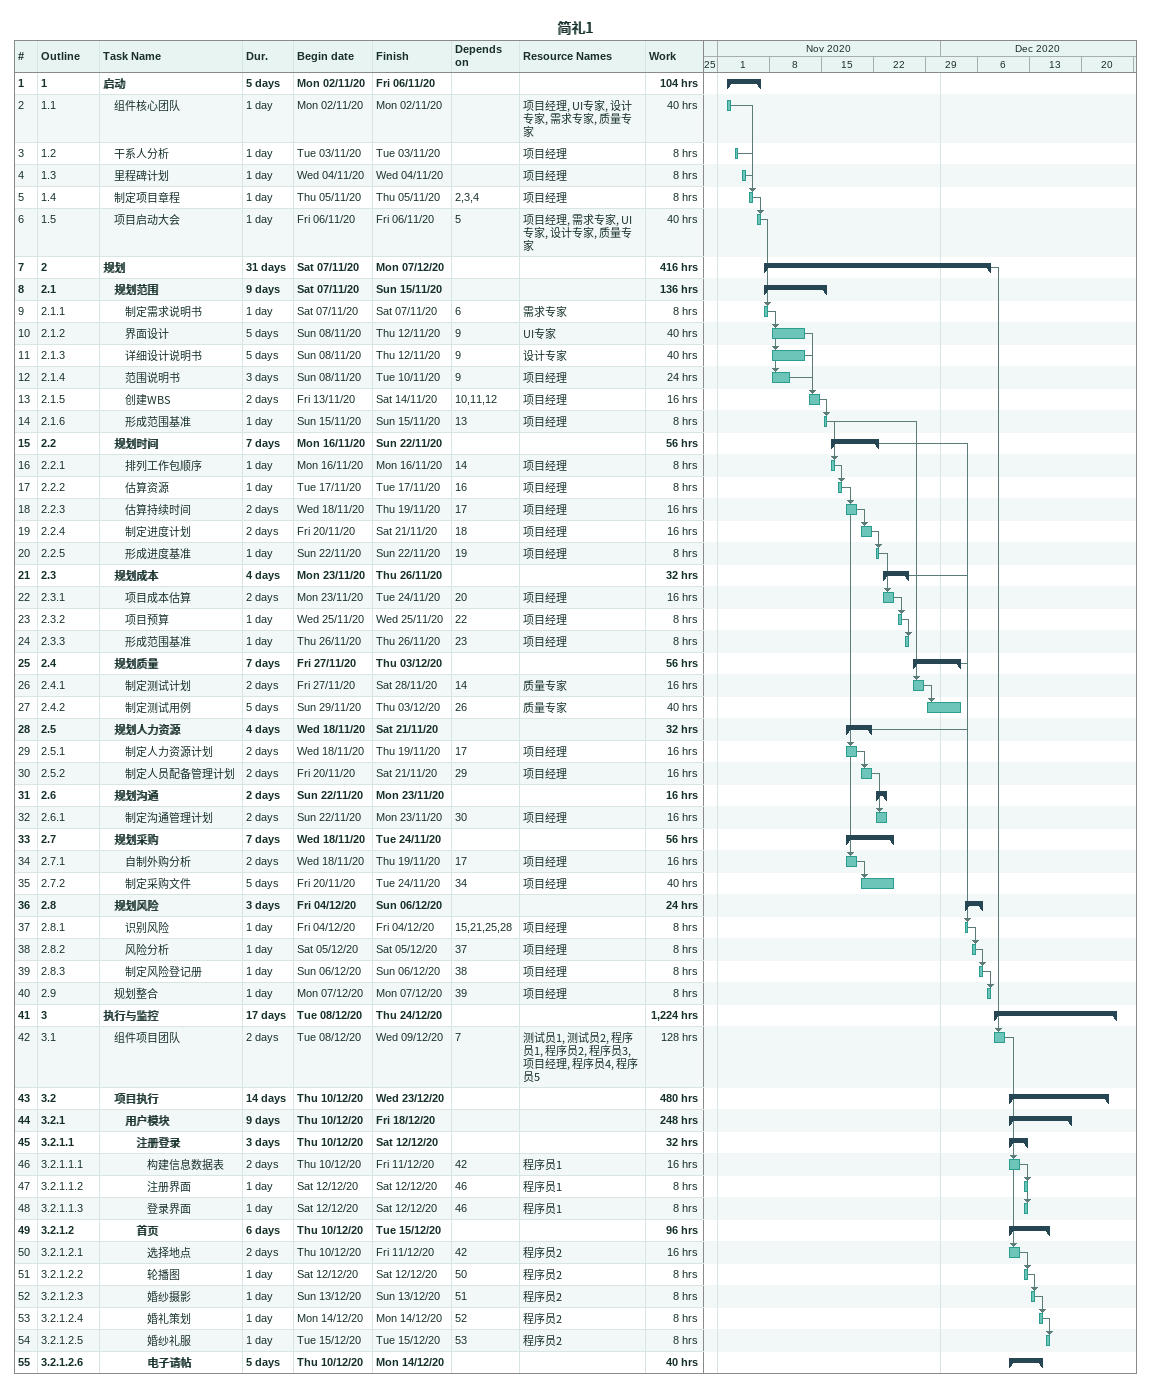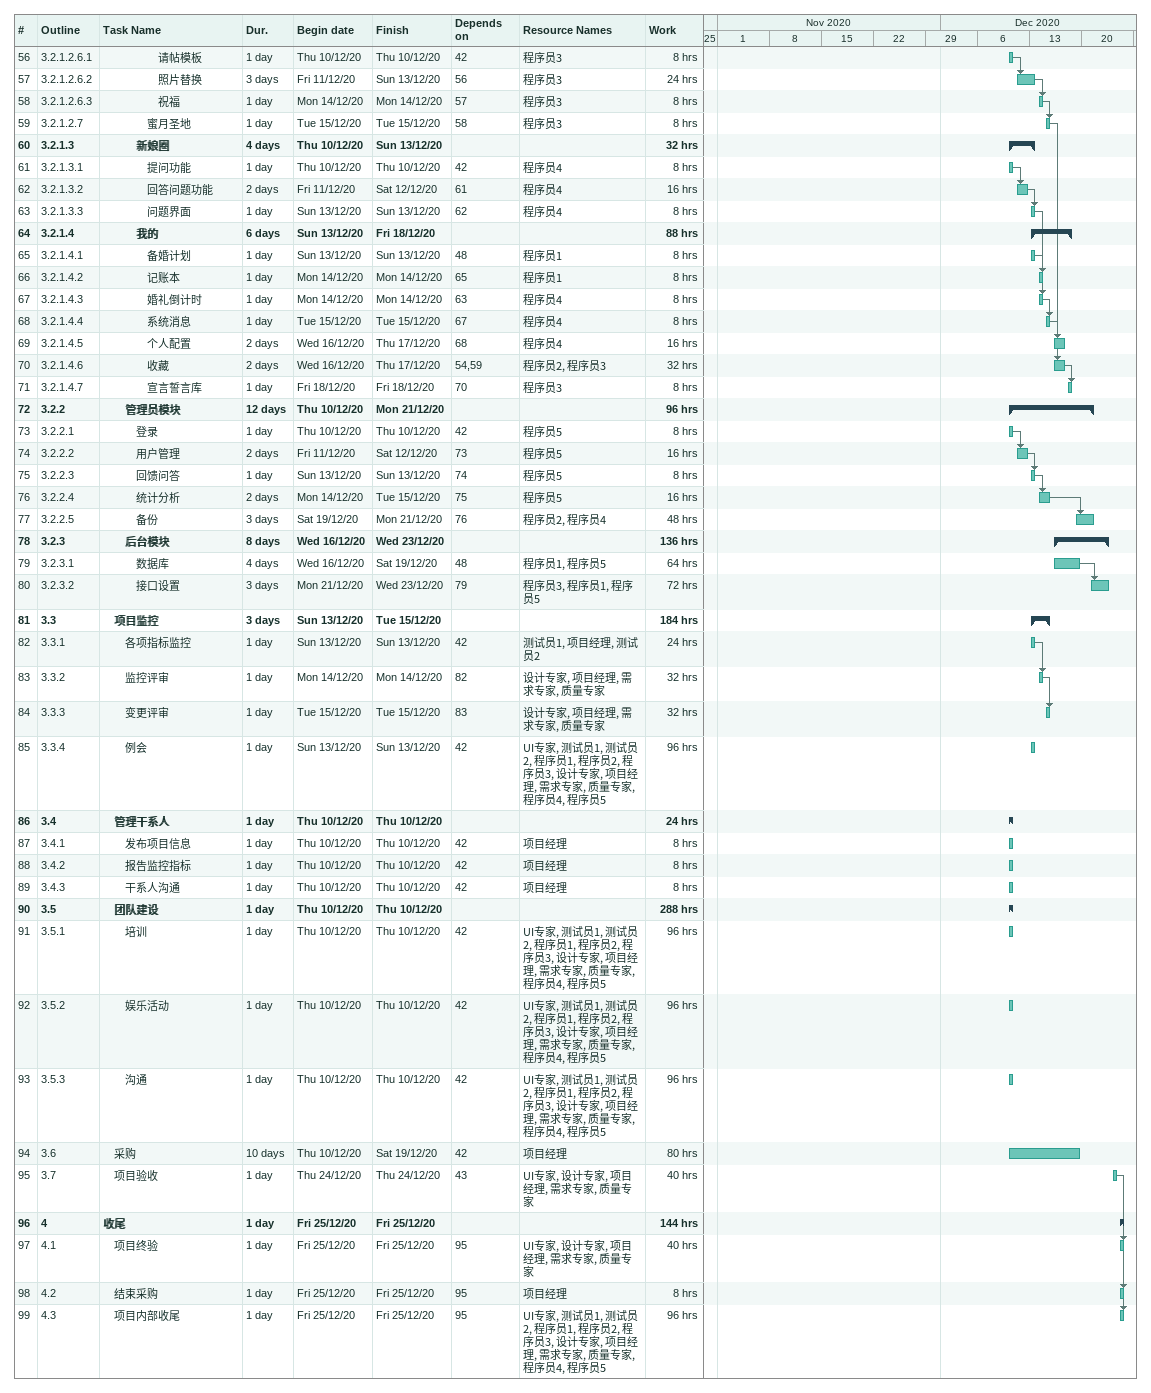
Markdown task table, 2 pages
简礼1

| ID | WBS | Task | Duration | Start | Finish | Predecessors | Resources | Work (h) |
|---|---|---|---|---|---|---|---|---|
| 1 | 1 | **启动** | 5d | 2020-11-02 | 2020-11-06 |  |  | 104 |
| 2 | 1.1 | 组件核心团队 | 1d | 2020-11-02 | 2020-11-02 |  | 项目经理, UI专家, 设计专家, 需求专家, 质量专家 | 40 |
| 3 | 1.2 | 干系人分析 | 1d | 2020-11-03 | 2020-11-03 |  | 项目经理 | 8 |
| 4 | 1.3 | 里程碑计划 | 1d | 2020-11-04 | 2020-11-04 |  | 项目经理 | 8 |
| 5 | 1.4 | 制定项目章程 | 1d | 2020-11-05 | 2020-11-05 | 2, 3, 4 | 项目经理 | 8 |
| 6 | 1.5 | 项目启动大会 | 1d | 2020-11-06 | 2020-11-06 | 5 | 项目经理, 需求专家, UI专家, 设计专家, 质量专家 | 40 |
| 7 | 2 | **规划** | 31d | 2020-11-07 | 2020-12-07 |  |  | 416 |
| 8 | 2.1 | **规划范围** | 9d | 2020-11-07 | 2020-11-15 |  |  | 136 |
| 9 | 2.1.1 | 制定需求说明书 | 1d | 2020-11-07 | 2020-11-07 | 6 | 需求专家 | 8 |
| 10 | 2.1.2 | 界面设计 | 5d | 2020-11-08 | 2020-11-12 | 9 | UI专家 | 40 |
| 11 | 2.1.3 | 详细设计说明书 | 5d | 2020-11-08 | 2020-11-12 | 9 | 设计专家 | 40 |
| 12 | 2.1.4 | 范围说明书 | 3d | 2020-11-08 | 2020-11-10 | 9 | 项目经理 | 24 |
| 13 | 2.1.5 | 创建WBS | 2d | 2020-11-13 | 2020-11-14 | 10, 11, 12 | 项目经理 | 16 |
| 14 | 2.1.6 | 形成范围基准 | 1d | 2020-11-15 | 2020-11-15 | 13 | 项目经理 | 8 |
| 15 | 2.2 | **规划时间** | 7d | 2020-11-16 | 2020-11-22 |  |  | 56 |
| 16 | 2.2.1 | 排列工作包顺序 | 1d | 2020-11-16 | 2020-11-16 | 14 | 项目经理 | 8 |
| 17 | 2.2.2 | 估算资源 | 1d | 2020-11-17 | 2020-11-17 | 16 | 项目经理 | 8 |
| 18 | 2.2.3 | 估算持续时间 | 2d | 2020-11-18 | 2020-11-19 | 17 | 项目经理 | 16 |
| 19 | 2.2.4 | 制定进度计划 | 2d | 2020-11-20 | 2020-11-21 | 18 | 项目经理 | 16 |
| 20 | 2.2.5 | 形成进度基准 | 1d | 2020-11-22 | 2020-11-22 | 19 | 项目经理 | 8 |
| 21 | 2.3 | **规划成本** | 4d | 2020-11-23 | 2020-11-26 |  |  | 32 |
| 22 | 2.3.1 | 项目成本估算 | 2d | 2020-11-23 | 2020-11-24 | 20 | 项目经理 | 16 |
| 23 | 2.3.2 | 项目预算 | 1d | 2020-11-25 | 2020-11-25 | 22 | 项目经理 | 8 |
| 24 | 2.3.3 | 形成范围基准 | 1d | 2020-11-26 | 2020-11-26 | 23 | 项目经理 | 8 |
| 25 | 2.4 | **规划质量** | 7d | 2020-11-27 | 2020-12-03 |  |  | 56 |
| 26 | 2.4.1 | 制定测试计划 | 2d | 2020-11-27 | 2020-11-28 | 14 | 质量专家 | 16 |
| 27 | 2.4.2 | 制定测试用例 | 5d | 2020-11-29 | 2020-12-03 | 26 | 质量专家 | 40 |
| 28 | 2.5 | **规划人力资源** | 4d | 2020-11-18 | 2020-11-21 |  |  | 32 |
| 29 | 2.5.1 | 制定人力资源计划 | 2d | 2020-11-18 | 2020-11-19 | 17 | 项目经理 | 16 |
| 30 | 2.5.2 | 制定人员配备管理计划 | 2d | 2020-11-20 | 2020-11-21 | 29 | 项目经理 | 16 |
| 31 | 2.6 | **规划沟通** | 2d | 2020-11-22 | 2020-11-23 |  |  | 16 |
| 32 | 2.6.1 | 制定沟通管理计划 | 2d | 2020-11-22 | 2020-11-23 | 30 | 项目经理 | 16 |
| 33 | 2.7 | **规划采购** | 7d | 2020-11-18 | 2020-11-24 |  |  | 56 |
| 34 | 2.7.1 | 自制外购分析 | 2d | 2020-11-18 | 2020-11-19 | 17 | 项目经理 | 16 |
| 35 | 2.7.2 | 制定采购文件 | 5d | 2020-11-20 | 2020-11-24 | 34 | 项目经理 | 40 |
| 36 | 2.8 | **规划风险** | 3d | 2020-12-04 | 2020-12-06 |  |  | 24 |
| 37 | 2.8.1 | 识别风险 | 1d | 2020-12-04 | 2020-12-04 | 15, 21, 25, 28 | 项目经理 | 8 |
| 38 | 2.8.2 | 风险分析 | 1d | 2020-12-05 | 2020-12-05 | 37 | 项目经理 | 8 |
| 39 | 2.8.3 | 制定风险登记册 | 1d | 2020-12-06 | 2020-12-06 | 38 | 项目经理 | 8 |
| 40 | 2.9 | 规划整合 | 1d | 2020-12-07 | 2020-12-07 | 39 | 项目经理 | 8 |
| 41 | 3 | **执行与监控** | 17d | 2020-12-08 | 2020-12-24 |  |  | 1224 |
| 42 | 3.1 | 组件项目团队 | 2d | 2020-12-08 | 2020-12-09 | 7 | 测试员1, 测试员2, 程序员1, 程序员2, 程序员3, 项目经理, 程序员4, 程序员5 | 128 |
| 43 | 3.2 | **项目执行** | 14d | 2020-12-10 | 2020-12-23 |  |  | 480 |
| 44 | 3.2.1 | **用户模块** | 9d | 2020-12-10 | 2020-12-18 |  |  | 248 |
| 45 | 3.2.1.1 | **注册登录** | 3d | 2020-12-10 | 2020-12-12 |  |  | 32 |
| 46 | 3.2.1.1.1 | 构建信息数据表 | 2d | 2020-12-10 | 2020-12-11 | 42 | 程序员1 | 16 |
| 47 | 3.2.1.1.2 | 注册界面 | 1d | 2020-12-12 | 2020-12-12 | 46 | 程序员1 | 8 |
| 48 | 3.2.1.1.3 | 登录界面 | 1d | 2020-12-12 | 2020-12-12 | 46 | 程序员1 | 8 |
| 49 | 3.2.1.2 | **首页** | 6d | 2020-12-10 | 2020-12-15 |  |  | 96 |
| 50 | 3.2.1.2.1 | 选择地点 | 2d | 2020-12-10 | 2020-12-11 | 42 | 程序员2 | 16 |
| 51 | 3.2.1.2.2 | 轮播图 | 1d | 2020-12-12 | 2020-12-12 | 50 | 程序员2 | 8 |
| 52 | 3.2.1.2.3 | 婚纱摄影 | 1d | 2020-12-13 | 2020-12-13 | 51 | 程序员2 | 8 |
| 53 | 3.2.1.2.4 | 婚礼策划 | 1d | 2020-12-14 | 2020-12-14 | 52 | 程序员2 | 8 |
| 54 | 3.2.1.2.5 | 婚纱礼服 | 1d | 2020-12-15 | 2020-12-15 | 53 | 程序员2 | 8 |
| 55 | 3.2.1.2.6 | **电子请帖** | 5d | 2020-12-10 | 2020-12-14 |  |  | 40 |
| 56 | 3.2.1.2.6.1 | 请帖模板 | 1d | 2020-12-10 | 2020-12-10 | 42 | 程序员3 | 8 |
| 57 | 3.2.1.2.6.2 | 照片替换 | 3d | 2020-12-11 | 2020-12-13 | 56 | 程序员3 | 24 |
| 58 | 3.2.1.2.6.3 | 祝福 | 1d | 2020-12-14 | 2020-12-14 | 57 | 程序员3 | 8 |
| 59 | 3.2.1.2.7 | 蜜月圣地 | 1d | 2020-12-15 | 2020-12-15 | 58 | 程序员3 | 8 |
| 60 | 3.2.1.3 | **新娘圈** | 4d | 2020-12-10 | 2020-12-13 |  |  | 32 |
| 61 | 3.2.1.3.1 | 提问功能 | 1d | 2020-12-10 | 2020-12-10 | 42 | 程序员4 | 8 |
| 62 | 3.2.1.3.2 | 回答问题功能 | 2d | 2020-12-11 | 2020-12-12 | 61 | 程序员4 | 16 |
| 63 | 3.2.1.3.3 | 问题界面 | 1d | 2020-12-13 | 2020-12-13 | 62 | 程序员4 | 8 |
| 64 | 3.2.1.4 | **我的** | 6d | 2020-12-13 | 2020-12-18 |  |  | 88 |
| 65 | 3.2.1.4.1 | 备婚计划 | 1d | 2020-12-13 | 2020-12-13 | 48 | 程序员1 | 8 |
| 66 | 3.2.1.4.2 | 记账本 | 1d | 2020-12-14 | 2020-12-14 | 65 | 程序员1 | 8 |
| 67 | 3.2.1.4.3 | 婚礼倒计时 | 1d | 2020-12-14 | 2020-12-14 | 63 | 程序员4 | 8 |
| 68 | 3.2.1.4.4 | 系统消息 | 1d | 2020-12-15 | 2020-12-15 | 67 | 程序员4 | 8 |
| 69 | 3.2.1.4.5 | 个人配置 | 2d | 2020-12-16 | 2020-12-17 | 68 | 程序员4 | 16 |
| 70 | 3.2.1.4.6 | 收藏 | 2d | 2020-12-16 | 2020-12-17 | 54, 59 | 程序员2, 程序员3 | 32 |
| 71 | 3.2.1.4.7 | 宣言誓言库 | 1d | 2020-12-18 | 2020-12-18 | 70 | 程序员3 | 8 |
| 72 | 3.2.2 | **管理员模块** | 12d | 2020-12-10 | 2020-12-21 |  |  | 96 |
| 73 | 3.2.2.1 | 登录 | 1d | 2020-12-10 | 2020-12-10 | 42 | 程序员5 | 8 |
| 74 | 3.2.2.2 | 用户管理 | 2d | 2020-12-11 | 2020-12-12 | 73 | 程序员5 | 16 |
| 75 | 3.2.2.3 | 回馈问答 | 1d | 2020-12-13 | 2020-12-13 | 74 | 程序员5 | 8 |
| 76 | 3.2.2.4 | 统计分析 | 2d | 2020-12-14 | 2020-12-15 | 75 | 程序员5 | 16 |
| 77 | 3.2.2.5 | 备份 | 3d | 2020-12-19 | 2020-12-21 | 76 | 程序员2, 程序员4 | 48 |
| 78 | 3.2.3 | **后台模块** | 8d | 2020-12-16 | 2020-12-23 |  |  | 136 |
| 79 | 3.2.3.1 | 数据库 | 4d | 2020-12-16 | 2020-12-19 | 48 | 程序员1, 程序员5 | 64 |
| 80 | 3.2.3.2 | 接口设置 | 3d | 2020-12-21 | 2020-12-23 | 79 | 程序员3, 程序员1, 程序员5 | 72 |
| 81 | 3.3 | **项目监控** | 3d | 2020-12-13 | 2020-12-15 |  |  | 184 |
| 82 | 3.3.1 | 各项指标监控 | 1d | 2020-12-13 | 2020-12-13 | 42 | 测试员1, 项目经理, 测试员2 | 24 |
| 83 | 3.3.2 | 监控评审 | 1d | 2020-12-14 | 2020-12-14 | 82 | 设计专家, 项目经理, 需求专家, 质量专家 | 32 |
| 84 | 3.3.3 | 变更评审 | 1d | 2020-12-15 | 2020-12-15 | 83 | 设计专家, 项目经理, 需求专家, 质量专家 | 32 |
| 85 | 3.3.4 | 例会 | 1d | 2020-12-13 | 2020-12-13 | 42 | UI专家, 测试员1, 测试员2, 程序员1, 程序员2, 程序员3, 设计专家, 项目经理, 需求专家, 质量专家, 程序员4, 程序员5 | 96 |
| 86 | 3.4 | **管理干系人** | 1d | 2020-12-10 | 2020-12-10 |  |  | 24 |
| 87 | 3.4.1 | 发布项目信息 | 1d | 2020-12-10 | 2020-12-10 | 42 | 项目经理 | 8 |
| 88 | 3.4.2 | 报告监控指标 | 1d | 2020-12-10 | 2020-12-10 | 42 | 项目经理 | 8 |
| 89 | 3.4.3 | 干系人沟通 | 1d | 2020-12-10 | 2020-12-10 | 42 | 项目经理 | 8 |
| 90 | 3.5 | **团队建设** | 1d | 2020-12-10 | 2020-12-10 |  |  | 288 |
| 91 | 3.5.1 | 培训 | 1d | 2020-12-10 | 2020-12-10 | 42 | UI专家, 测试员1, 测试员2, 程序员1, 程序员2, 程序员3, 设计专家, 项目经理, 需求专家, 质量专家, 程序员4, 程序员5 | 96 |
| 92 | 3.5.2 | 娱乐活动 | 1d | 2020-12-10 | 2020-12-10 | 42 | UI专家, 测试员1, 测试员2, 程序员1, 程序员2, 程序员3, 设计专家, 项目经理, 需求专家, 质量专家, 程序员4, 程序员5 | 96 |
| 93 | 3.5.3 | 沟通 | 1d | 2020-12-10 | 2020-12-10 | 42 | UI专家, 测试员1, 测试员2, 程序员1, 程序员2, 程序员3, 设计专家, 项目经理, 需求专家, 质量专家, 程序员4, 程序员5 | 96 |
| 94 | 3.6 | 采购 | 10d | 2020-12-10 | 2020-12-19 | 42 | 项目经理 | 80 |
| 95 | 3.7 | 项目验收 | 1d | 2020-12-24 | 2020-12-24 | 43 | UI专家, 设计专家, 项目经理, 需求专家, 质量专家 | 40 |
| 96 | 4 | **收尾** | 1d | 2020-12-25 | 2020-12-25 |  |  | 144 |
| 97 | 4.1 | 项目终验 | 1d | 2020-12-25 | 2020-12-25 | 95 | UI专家, 设计专家, 项目经理, 需求专家, 质量专家 | 40 |
| 98 | 4.2 | 结束采购 | 1d | 2020-12-25 | 2020-12-25 | 95 | 项目经理 | 8 |
| 99 | 4.3 | 项目内部收尾 | 1d | 2020-12-25 | 2020-12-25 | 95 | UI专家, 测试员1, 测试员2, 程序员1, 程序员2, 程序员3, 设计专家, 项目经理, 需求专家, 质量专家, 程序员4, 程序员5 | 96 |
